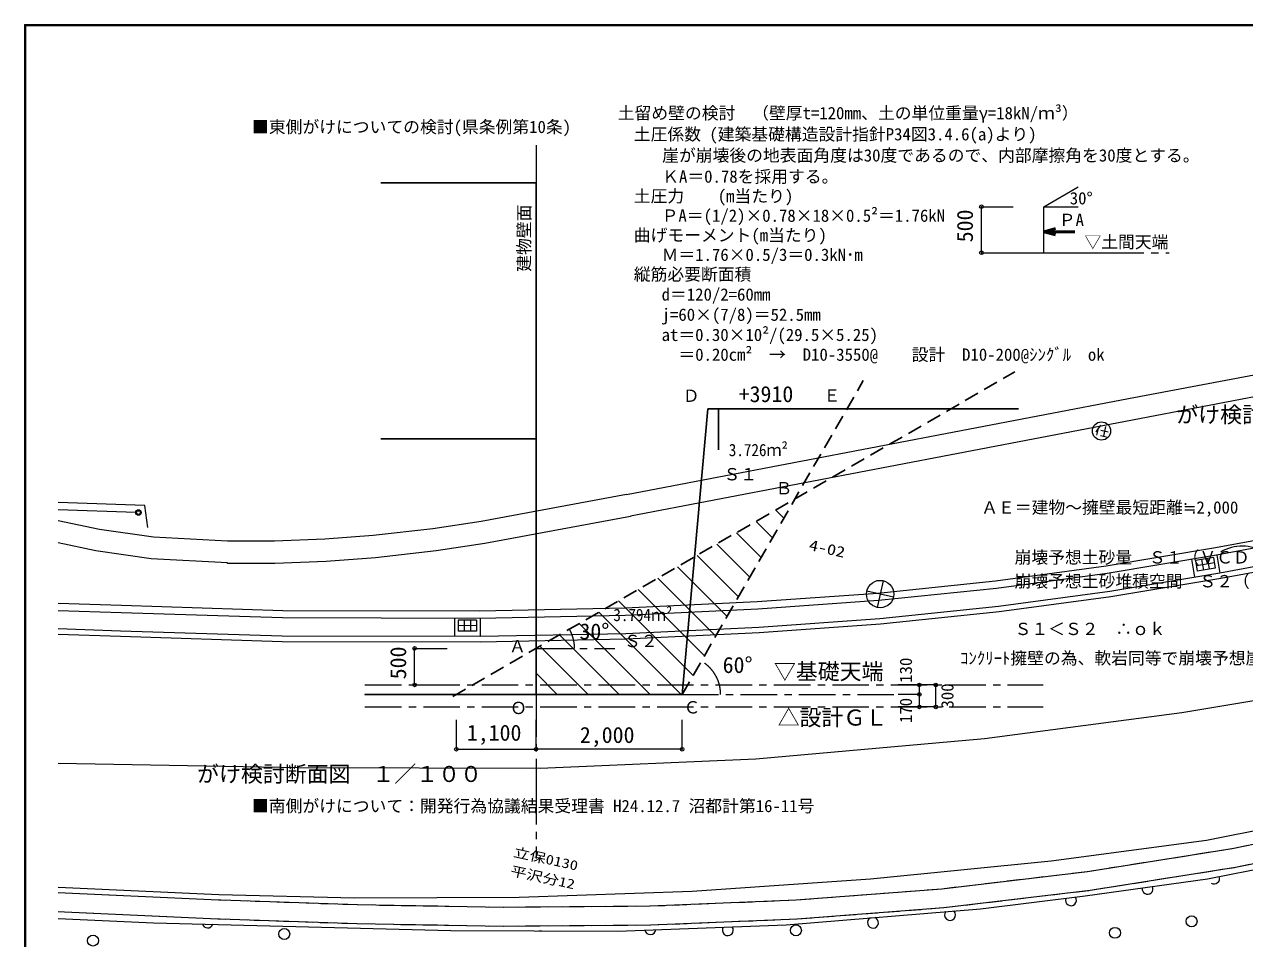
# Model space of a CAD drawing. Units: millimetres, scale not verified, with parts at other scales. Extents: x -56617 to 56645, y -39182 to 40051.
# Drawn here: x -56617 to -23204, y 14132 to 39154 of the extents above; entities that cross this region are included whole.
import ezdxf
from ezdxf.enums import TextEntityAlignment as Align

# ---------------------------------------------------------------- set-up
doc = ezdxf.new("R2010")
doc.units = ezdxf.units.MM
doc.header["$LTSCALE"] = 200
doc.header["$PDMODE"] = 32
doc.header["$PDSIZE"] = 100
for name, pattern in [('CHAIN1', [8, 5, -1, 1, -1]), ('CHAIN2', [12, 9, -1, 1, -1]), ('DASHED2', [3, 2, -1])]:
    doc.linetypes.add(name, pattern=pattern)
for name, color, linetype, lineweight in [('0-2_仕上', 4, 'Continuous', 9), ('0-5_寸法', 4, 'Continuous', 9), ('B-0_通り芯', 7, 'CHAIN1', 18), ('B-1_躯体', 5, 'Continuous', 50), ('B-3_鉄骨', 7, 'Continuous', 18), ('B-5_その他2', 2, 'Continuous', 25), ('B-B_ハッチ3', 6, 'DASHED2', 25), ('B-E_中線', 4, 'Continuous', 9), ('B-F_太線', 3, 'Continuous', 18), ('F-0_F-0ﾚｲﾔ', 7, 'Continuous', 18)]:
    doc.layers.add(name, color=color, linetype=linetype, lineweight=lineweight)
doc.layers.add('5-9_ハッチ1', color=9, linetype='Continuous')
doc.styles.add('ＭＳ ゴシック', font='')
doc.styles.get('ＭＳ ゴシック').set_extended_font_data('MS Gothic')

msp = doc.modelspace()

# ---------------------------------------------------------------- linework, layer by layer
at = {"layer": '0-2_仕上'}
for p, q in [((-33443.7, 15763.1), (-28497.9, 16261.6)), ((-27434, 15454.8), (-23450.5, 16086.9)), ((-23450.5, 16086.9), (-22461.1, 16290.5)), ((-38331.6, 15433), (-33443.7, 15763.1)), ((-31490.9, 15497.9), (-27505.3, 15970)), ((-27570.3, 15298), (-24224.7, 15767.4)), ((-55690.5, 15540), (-55490.1, 15530.7)), ((-55690.5, 15389.8), (-55497, 15380.9)), ((-55497, 15380.9), (-51499.5, 15199.6)), ((-55490.1, 15530.7), (-51291.5, 15340.4)), ((-43071.5, 15266.2), (-38331.6, 15433)), ((-35485, 15189.6), (-31490.9, 15497.9)), ((-31440.3, 14980.3), (-27434, 15454.8)), ((-51499.5, 15199.6), (-47495.5, 15061)), ((-51291.5, 15340.4), (-47577.8, 15247.1)), ((-47577.8, 15247.1), (-43071.5, 15266.2)), ((-47495.5, 15061), (-43490.9, 14994)), ((-39477.7, 15025.5), (-35485, 15189.6)), ((-30439.8, 14946.7), (-27570.3, 15298)), ((-55690.5, 14869.3), (-55520.8, 14861.4)), ((-55520.8, 14861.4), (-51520.2, 14680)), ((-43490.9, 14994), (-39477.7, 15025.5)), ((-35759.6, 14510.1), (-30439.8, 14946.7)), ((-35454.3, 14670.4), (-31440.3, 14980.3)), ((-55690.5, 14682), (-53083.9, 14564.6)), ((-53083.9, 14564.6), (-44936.6, 14351.5)), ((-51520.2, 14680), (-47508.8, 14541.2)), ((-47508.8, 14541.2), (-43493.2, 14474)), ((-43493.2, 14474), (-39464.9, 14505.6)), ((-40373.7, 14339.2), (-35759.6, 14510.1)), ((-39464.9, 14505.6), (-35454.3, 14670.4)), ((-44936.6, 14351.5), (-40373.7, 14339.2))]:
    msp.add_line(p, q, dxfattribs=at)
at = {"layer": '0-2_仕上', "linetype": 'DASHED2'}
for p, q in [((-27434, 15454.8), (-23450.5, 16086.9)), ((-23450.5, 16086.9), (-22461.1, 16290.5)), ((-31490.9, 15497.9), (-27505.3, 15970)), ((-55690.5, 15389.8), (-55497, 15380.9)), ((-55497, 15380.9), (-51499.5, 15199.6)), ((-35485, 15189.6), (-31490.9, 15497.9)), ((-31440.3, 14980.3), (-27434, 15454.8)), ((-51499.5, 15199.6), (-47495.5, 15061)), ((-47495.5, 15061), (-43490.9, 14994)), ((-39477.7, 15025.5), (-35485, 15189.6)), ((-55690.5, 14869.3), (-55520.8, 14861.4)), ((-55520.8, 14861.4), (-51520.2, 14680)), ((-43490.9, 14994), (-39477.7, 15025.5)), ((-51520.2, 14680), (-47508.8, 14541.2)), ((-47508.8, 14541.2), (-43493.2, 14474)), ((-43493.2, 14474), (-39464.9, 14505.6))]:
    msp.add_line(p, q, dxfattribs=at)
msp.add_lwpolyline([(-39464.9, 14505.6), (-35454.3, 14670.4), (-31440.3, 14980.3)], dxfattribs=at)
at = {"layer": '0-2_仕上'}
for centre in [(-24655.3, 14604.6), (-49501.3, 14258.4), (-35490.6, 14357.5), (-26753.1, 14289.4), (-54737.2, 14077.5)]:
    msp.add_circle(centre, 150, dxfattribs=at)
for centre, start, end in [((-24040.3, 15778), 238.99431, 20.7992), ((-25861.8, 15495.9), 171.97401, 24.00007), ((-27959.6, 15180.7), 159.5485, 34.41203), ((-33379.7, 14566.6), 117.36647, 72.0157), ((-31268.7, 14775.6), 141.4898, 47.89236), ((-51599.1, 14573.5), 197.06134, 339.94326), ((-39475.3, 14390.5), 189.02612, 355.21688), ((-37354.2, 14362.1), 145.78915, 38.45386), ((-42487.4, 14490), 255.06528, 284.62497)]:
    msp.add_arc(centre, 150, start, end, dxfattribs=at)
at = {"layer": '5-9_ハッチ1'}
for points in [[(-46853.5, 20813.6), (-42606.7, 20813.6), (-46853.5, 34813.6), (-42606.7, 34813.6)], [(-46853.5, 34813.6), (-42606.7, 34813.6), (-46853.5, 20813.6), (-42606.7, 20813.6)], [(-37903.7, 28633.6), (-34091.8, 28633.6), (-38606.7, 20813.6)]]:
    msp.add_solid(points, dxfattribs=at)
at = {"layer": 'F-0_F-0ﾚｲﾔ'}
for p, q in [((-56616.6, 39153.7), (56644.8, 39153.7)), ((-56616.6, 39153.7), (-56616.6, -39181.9)), ((-56588.3, 39125.4), (-56588.3, -39153.7)), ((-56588.3, 39125.4), (56616.6, 39125.4))]:
    msp.add_line(p, q, dxfattribs=at)

# ---------------------------------------------------------------- texts
at = {"layer": '0-2_仕上', "style": 'ＭＳ ゴシック', "width": 1.25}
msp.add_text('平沢分12', height=263.9, rotation=347.417, dxfattribs=at).set_placement((-43347.5, 15794.6), align=Align.BOTTOM_LEFT)

# ---------------------------------------------------------------- next in the draw order: wipeouts: each hides what was drawn before it
msp.add_wipeout([(-12382, 37924.7), (-56124.2, 37924.7), (-33606, 16670.6), (-12382, 19865.6)])

# ---------------------------------------------------------------- next in the draw order: linework, layer by layer
at = {"layer": '0-2_仕上'}
for p, q in [((-26383.7, 28913.3), (-17525.4, 30595.2)), ((-17416.4, 30005.2), (-26271.4, 28323.9)), ((-27216.2, 28089.8), (-27257.1, 27906.8)), ((-27186.8, 28125.9), (-27245.7, 28053.6)), ((-27152.9, 28182.3), (-27186.8, 28125.9)), ((-27010.6, 28150.6), (-27069.6, 27886.2)), ((-27245.7, 28053.6), (-27279.6, 27997.2)), ((-27150.9, 27904.4), (-26988.2, 27868.1)), ((-27139.5, 28051.3), (-26936.1, 28005.9)), ((-18856.1, 25769.9), (-24003.9, 24826.6)), ((-18818.2, 25573.6), (-23969.4, 24629.6)), ((-18723.2, 25082.6), (-23883.1, 24137)), ((-24003.9, 24826.6), (-26997.9, 24326.7)), ((-18694.7, 24935.4), (-23858.4, 23989.1)), ((-23969.4, 24629.6), (-26968, 24128.9)), ((-24655.9, 24514.9), (-24573.6, 24021.8)), ((-24055.9, 24564.4), (-24549.1, 24482.1)), ((-24549.1, 24482.1), (-24499.6, 24186.2)), ((-24031.2, 24416.5), (-24524.3, 24334.1)), ((-24383.3, 24509.7), (-24333.9, 24213.8)), ((-24219.6, 24537.1), (-24170.2, 24241.2)), ((-24055.9, 24564.4), (-24006.5, 24268.5)), ((-23965.5, 24630.2), (-23883.1, 24137)), ((-26997.9, 24326.7), (-30023.6, 23915.7)), ((-26968, 24128.9), (-29999.8, 23717.1)), ((-23883.1, 24137), (-26893.2, 23634.5)), ((-24006.5, 24268.5), (-24499.6, 24186.2)), ((-30023.6, 23915.7), (-33249.1, 23580.7)), ((-23858.4, 23989.1), (-26870.7, 23486.1)), ((-29999.8, 23717.1), (-33231.7, 23381.4)), ((-26893.2, 23634.5), (-29940.3, 23220.6)), ((-26870.7, 23486.1), (-29921.8, 23071.7)), ((-29940.3, 23220.6), (-33188.2, 22883.2)), ((-29921.8, 23071.7), (-33175.1, 22733.8)), ((-24920.2, 20317.2), (-19683.1, 21200.4)), ((-30322.6, 19607.8), (-24920.2, 20317.2)), ((-24249.3, 16823.1), (-12934.6, 19072.2)), ((-28497.9, 16261.6), (-24249.3, 16823.1)), ((-24224.7, 15767.4), (-18991.9, 16796.1)), ((-23545.3, 16598.4), (-22563.7, 16800.4)), ((-27505.3, 15970), (-23545.3, 16598.4))]:
    msp.add_line(p, q, dxfattribs=at)
at = {"layer": '0-2_仕上', "linetype": 'DASHED2'}
for p, q in [((-23545.3, 16598.4), (-22563.7, 16800.4)), ((-27505.3, 15970), (-23545.3, 16598.4))]:
    msp.add_line(p, q, dxfattribs=at)
at = {"layer": '0-2_仕上'}
msp.add_circle((-27123.7, 28026.4), 250, dxfattribs=at)
at = {"layer": '0-5_寸法'}
msp.add_line((-33103.8, 23928.4), (-33267.2, 23196.4), dxfattribs=at)
at = {"layer": 'B-0_通り芯', "linetype": 'CHAIN2'}
msp.add_line((-27763.5, 32904.6), (-25270.9, 32904.6), dxfattribs=at)
at = {"layer": 'B-1_躯体'}
for q in [(-28382.6, 33564.7), (-27854.8, 33479.8), (-28382.6, 33395)]:
    msp.add_line((-28699.3, 33479.8), q, dxfattribs=at)
at = {"layer": 'B-3_鉄骨'}
for p, q in [((-28699.3, 34164.6), (-27763.5, 34704.9)), ((-29635.2, 32904.6), (-27763.5, 32904.6))]:
    msp.add_line(p, q, dxfattribs=at)
msp.add_lwpolyline([(-28699.3, 32904.6), (-28699.3, 34164.6), (-27763.5, 34164.6)], dxfattribs=at)
at = {"layer": 'B-F_太線'}
for p, q in [((-30411.3, 32904.6), (-30411.3, 34164.6)), ((-30411.3, 34164.6), (-29543.9, 34164.6)), ((-30411.3, 32904.6), (-29543.9, 32904.6)), ((-32110.7, 21073.6), (-32688.7, 21073.6)), ((-31659.6, 21073.6), (-32688.7, 21073.6)), ((-32110.7, 20813.6), (-32110.7, 21073.6)), ((-31659.6, 20473.6), (-31659.6, 21073.6)), ((-32110.7, 20813.6), (-32688.7, 20813.6)), ((-32110.7, 20473.6), (-32110.7, 20813.6)), ((-32110.7, 20473.6), (-32688.7, 20473.6)), ((-31659.6, 20473.6), (-32688.7, 20473.6))]:
    msp.add_line(p, q, dxfattribs=at)
at = {"layer": 'B-F_太線', "color": 4, "lineweight": 9}
msp.add_arc((-23270.5, 23736.2), 1138.8, 57.56644, 121.13144, dxfattribs=at)
at = {"layer": 'B-F_太線'}
for p in [(-30411.3, 34164.6), (-30411.3, 32904.6), (-32110.7, 21073.6), (-31659.6, 21073.6), (-32110.7, 20813.6), (-32110.7, 20473.6), (-31659.6, 20473.6)]:
    msp.add_point(p, dxfattribs=at)

# ---------------------------------------------------------------- next in the draw order: texts
at = {"layer": 'B-F_太線', "color": 4, "style": 'ＭＳ ゴシック'}
for s, p in [('30°', (-27991.8, 34126.3)), ('ＰA', (-28293.1, 33532.9)), ('▽土間天端', (-27590, 32930.3)), ('ＡＥ＝建物～擁壁最短距離≒2,000', (-30415.9, 25663.1)), ('崩壊予想土砂量\u3000Ｓ１（ＶＣＤＥ）＝３．７２６㎡', (-29503.2, 24296.9)), ('崩壊予想土砂堆積空間\u3000Ｓ２（ＶＯＡＢＣ）＝３．７９４㎡', (-29503.2, 23644.2)), ('Ｓ１＜Ｓ２\u3000∴ｏｋ', (-29503.2, 22338.8)), ('ｺﾝｸﾘｰﾄ擁壁の為、軟岩同等で崩壊予想崖面の勾配は60°と考えます。', (-30997, 21538.5))]:
    msp.add_text(s, height=337.2, dxfattribs=at).set_placement(p, align=Align.BOTTOM_LEFT)
at = {"layer": 'B-F_太線', "color": 7, "style": 'ＭＳ ゴシック'}
msp.add_text('500', height=439.9, rotation=90, dxfattribs=at).set_placement((-30511.3, 33189.6), align=Align.BOTTOM_LEFT)
msp.add_text('がけ検討平面図\u3000１／１００', height=439.9, dxfattribs=at).set_placement((-25075.2, 28120.9), align=Align.BOTTOM_LEFT)
at = {"layer": 'B-F_太線', "color": 4, "style": 'ＭＳ ゴシック'}
for s, p in [('130', (-32210.7, 21133)), ('300', (-31074.4, 20428.6)), ('170', (-32210.7, 20031.1))]:
    msp.add_text(s, height=337.2, rotation=90, dxfattribs=at).set_placement(p, align=Align.BOTTOM_LEFT)

# ---------------------------------------------------------------- next in the draw order: wipeouts: each hides what was drawn before it
msp.add_wipeout([(-56124.2, 37924.7), (-56124.2, 16670.6), (-33606, 16670.6), (-33606, 16670.6)])

# ---------------------------------------------------------------- next in the draw order: linework, layer by layer
at = {"layer": '0-2_仕上'}
for p, q in [((-40127.1, 26287.1), (-26383.7, 28913.3)), ((-26271.4, 28323.9), (-40018.9, 25697)), ((-53320.8, 25988.6), (-55690.5, 26064.4)), ((-44111.6, 25561.3), (-40127.9, 26291.6)), ((-40127.9, 26291.6), (-40127.1, 26287.1)), ((-53569.6, 25796.4), (-55690.5, 25864.3)), ((-53233.5, 25388.1), (-53320.8, 25988.6)), ((-55690.5, 25573.4), (-54559.2, 25334.3)), ((-45428.4, 25358.2), (-44111.6, 25561.3)), ((-40016.1, 25681.7), (-44008.4, 24949.9)), ((-40018.9, 25697), (-40016.1, 25681.7)), ((-54559.2, 25334.3), (-53083.7, 25128.3)), ((-53083.7, 25128.3), (-51055.9, 25014.2)), ((-49771.2, 25019), (-48390.3, 25072.4)), ((-48390.3, 25072.4), (-47062.9, 25171.5)), ((-47062.9, 25171.5), (-45428.4, 25358.2)), ((-54662.9, 24743), (-55690.5, 24960.1)), ((-53142.1, 24530.6), (-54662.9, 24743)), ((-51055.9, 25014.4), (-49771.2, 25019)), ((-51055.9, 25014.2), (-51055.9, 25014.4)), ((-45345.9, 24743.6), (-47004.6, 24554.1)), ((-44008.4, 24949.9), (-45345.9, 24743.6)), ((-51053.7, 24413.1), (-53142.1, 24530.6)), ((-51053.7, 24394.4), (-51053.7, 24413.1)), ((-49758.1, 24399), (-51053.7, 24394.4)), ((-48355.3, 24453.3), (-49758.1, 24399)), ((-47004.6, 24554.1), (-48355.3, 24453.3)), ((-33249.1, 23580.7), (-36547.3, 23346.9)), ((-53958.1, 23248.4), (-55690.5, 23306.5)), ((-53964.7, 23048.5), (-55690.5, 23106.4)), ((-49543.7, 23107.3), (-53958.1, 23248.4)), ((-44145.9, 23096.2), (-49543.7, 23107.3)), ((-40168.2, 23172.5), (-44145.9, 23096.2)), ((-36547.3, 23346.9), (-40168.2, 23172.5)), ((-36535.4, 23147.3), (-40161.5, 22972.5)), ((-33231.7, 23381.4), (-36535.4, 23147.3)), ((-49547.1, 22907.3), (-53964.7, 23048.5)), ((-44144.2, 22896.2), (-49547.1, 22907.3)), ((-44838.9, 22897.6), (-44839.9, 22397.6)), ((-44739, 22847.4), (-44739.6, 22547.4)), ((-44239, 22846.4), (-44739, 22847.4)), ((-44571, 22847.1), (-44571.6, 22547.1)), ((-44405, 22846.7), (-44405.6, 22546.7)), ((-44239, 22846.4), (-44239.6, 22546.4)), ((-40161.5, 22972.5), (-44144.2, 22896.2)), ((-44138.9, 22896.2), (-44139.9, 22396.2)), ((-33188.2, 22883.2), (-36505.7, 22648.1)), ((-33175.1, 22733.8), (-36496.8, 22498.4)), ((-53981, 22548.8), (-55690.5, 22606.1)), ((-53985.9, 22398.9), (-55690.5, 22456)), ((-49558.1, 22257.3), (-53985.9, 22398.9)), ((-49555.6, 22407.3), (-53981, 22548.8)), ((-44139.9, 22396.2), (-49555.6, 22407.3)), ((-44239.6, 22546.4), (-44739.6, 22547.4)), ((-44239.3, 22696.4), (-44739.3, 22697.4)), ((-40144.6, 22472.8), (-44139.9, 22396.2)), ((-36505.7, 22648.1), (-40144.6, 22472.8)), ((-36496.8, 22498.4), (-40139.6, 22322.8)), ((-44138.6, 22246.2), (-49558.1, 22257.3)), ((-40139.6, 22322.8), (-44138.6, 22246.2)), ((-36588.2, 19055.8), (-30322.6, 19607.8)), ((-42490.7, 18798.9), (-36588.2, 19055.8)), ((-55690.5, 18930.5), (-49113.1, 18812.5)), ((-49113.1, 18812.5), (-42490.7, 18798.9))]:
    msp.add_line(p, q, dxfattribs=at)
for radius in [75, 60, 50]:
    msp.add_circle((-53494.6, 25794), radius, dxfattribs=at)
at = {"layer": '0-5_寸法'}
msp.add_line((-32819.5, 23480.7), (-33551.5, 23644.1), dxfattribs=at)
msp.add_circle((-33185.5, 23562.4), 375, dxfattribs=at)
at = {"layer": 'B-0_通り芯', "linetype": 'CHAIN2'}
msp.add_line((-42606.7, 35850.1), (-42606.7, 16321.4), dxfattribs=at)
at = {"layer": 'B-0_通り芯'}
for p, q in [((-42606.7, 22073.6), (-40446.1, 22073.6)), ((-47292.5, 21073.6), (-28723.6, 21073.6)), ((-38606.7, 20813.6), (-32688.7, 20813.6)), ((-47292.5, 20473.6), (-28723.6, 20473.6))]:
    msp.add_line(p, q, dxfattribs=at)
msp.add_arc((-42606.7, 22073.6), 1054.5, 0, 30, dxfattribs=at)
at = {"layer": 'B-5_その他2'}
for p, q in [((-42606.7, 34813.6), (-42606.7, 20813.6)), ((-37903.7, 28633.6), (-38606.7, 20813.6)), ((-37612.7, 28633.6), (-37903.7, 28633.6)), ((-46853.5, 27813.6), (-42606.7, 27813.6))]:
    msp.add_line(p, q, dxfattribs=at)
for points in [[(-42606.7, 20813.6), (-42606.7, 34813.6), (-46853.5, 34813.6)], [(-37612.7, 27510.9), (-37612.7, 28633.6), (-29399.5, 28633.6)], [(-38606.7, 20813.6), (-47292.5, 20813.6), (-38632.7, 20813.6)]]:
    msp.add_lwpolyline(points, dxfattribs=at)
at = {"layer": 'B-B_ハッチ3'}
for p, q in [((-44881.1, 20760.5), (-29494.6, 29643.9)), ((-38606.7, 20813.6), (-33647.5, 29403.1))]:
    msp.add_line(p, q, dxfattribs=at)
at = {"layer": 'B-E_中線'}
for p, q in [((-36044.6, 25862.3), (-35821, 25638.6)), ((-36582.5, 25551.7), (-36131.5, 25100.7)), ((-37120.5, 25241.1), (-36442.1, 24562.7)), ((-37658.4, 24930.5), (-36752.7, 24024.8)), ((-38196.4, 24619.9), (-37063.3, 23486.8)), ((-38734.3, 24309.3), (-37373.9, 22948.9)), ((-39272.3, 23998.8), (-37684.5, 22411)), ((-39810.2, 23688.2), (-37995, 21873)), ((-40886.1, 23067), (-38632.7, 20813.6)), ((-40348.2, 23377.6), (-38305.6, 21335.1)), ((-41424, 22756.4), (-39481.3, 20813.6)), ((-41962, 22445.8), (-40329.8, 20813.6)), ((-42499.9, 22135.3), (-41178.3, 20813.6)), ((-42606.7, 21393.5), (-42026.8, 20813.6))]:
    msp.add_line(p, q, dxfattribs=at)
at = {"layer": 'B-F_太線'}
for p, q in [((-45930.8, 21073.6), (-45930.8, 22073.6)), ((-45930.8, 22073.6), (-45039.1, 22073.6)), ((-45930.8, 21073.6), (-45039.1, 21073.6)), ((-44789.1, 19313.9), (-44789.1, 20115.9)), ((-42606.7, 19313.9), (-42606.7, 20115.9)), ((-42606.7, 19313.9), (-42606.7, 20115.9)), ((-38606.7, 19313.9), (-38606.7, 20115.9)), ((-44789.1, 19313.9), (-42606.7, 19313.9)), ((-38606.7, 19313.9), (-42606.7, 19313.9))]:
    msp.add_line(p, q, dxfattribs=at)
at = {"layer": 'B-F_太線', "color": 7, "linetype": 'CHAIN1'}
msp.add_arc((-38606.7, 20813.6), 1054.5, 0, 60, dxfattribs=at)
at = {"layer": 'B-F_太線'}
for p in [(-45930.8, 22073.6), (-45930.8, 21073.6), (-44789.1, 19313.9), (-42606.7, 19313.9), (-38606.7, 19313.9)]:
    msp.add_point(p, dxfattribs=at)

# ---------------------------------------------------------------- next in the draw order: texts
at = {"layer": '0-2_仕上', "style": 'ＭＳ ゴシック', "width": 1.25}
msp.add_text('立保0130', height=263.9, rotation=347.417, dxfattribs=at).set_placement((-43261.4, 16304.8), align=Align.BOTTOM_LEFT)
at = {"layer": '0-5_寸法', "color": 7, "style": 'ＭＳ ゴシック', "width": 1.25}
msp.add_text('4-02', height=293.3, rotation=347.417, dxfattribs=at).set_placement((-35172.1, 24685.8), align=Align.BOTTOM_LEFT)
at = {"layer": 'B-F_太線', "color": 4, "style": 'ＭＳ ゴシック'}
for s, p in [('土留め壁の検討\u3000（壁厚t=120mm、土の単位重量γ=18kN/ｍ³）', (-40368.7, 36457.7)), ('■東側がけについての検討(県条例第10条)', (-50384, 36079.3)), ('土圧係数 (建築基礎構造設計指針P34図3.4.6(a)より)', (-39929.8, 35878.7)), ('崖が崩壊後の地表面角度は30度であるので、内部摩擦角を30度とする。', (-39152.2, 35299.6)), ('ＫA＝0.78を採用する。', (-39152.2, 34720.6)), ('土圧力\u3000\u3000(m当たり)', (-39929.8, 34185.4)), ('ＰA＝(1/2)×0.78×18×0.5²＝1.76kN', (-39168.1, 33650.2)), ('曲げモーメント(m当たり)', (-39929.8, 33115)), ('Ｍ＝1.76×0.5/3＝0.3kN･m', (-39168.1, 32579.8)), ('縦筋必要断面積', (-39929.8, 32044.7)), ('d＝120/2=60mm', (-39168.1, 31492.1)), ('j=60×(7/8)＝52.5mm', (-39168.1, 30939.5)), ('at＝0.30×10²/(29.5×5.25)', (-39168.1, 30387)), ('\u3000＝0.20cm²\u3000→\u3000D10-3550@\u3000\u3000設計\u3000D10-200@ｼﾝｸﾞﾙ\u3000ok', (-39168.1, 29846.2)), ('Ｄ', (-38588.5, 28721.5)), ('Ｅ', (-34733.8, 28728.9)), ('Ｓ１', (-37473.8, 26572.9)), ('Ｂ', (-36047.7, 26189.6)), ('Ｓ２', (-40197.4, 22008.7)), ('Ａ', (-43345, 21868.7)), ('Ｏ', (-43316.3, 20175.1)), ('Ｃ', (-38566.7, 20192.1)), ('■南側がけについて：開発行為協議結果受理書 H24.12.7 沼都計第16-11号', (-50384, 17491.4))]:
    msp.add_text(s, height=337.2, dxfattribs=at).set_placement(p, align=Align.BOTTOM_LEFT)
msp.add_text('建物壁面', height=337.2, rotation=90, dxfattribs=at).set_placement((-42666.1, 32383.1), align=Align.BOTTOM_LEFT)
at = {"layer": 'B-F_太線', "color": 7, "style": 'ＭＳ ゴシック'}
for s, p in [('+3910', (-37058.4, 28683.8)), ('30°', (-41418, 22187.4)), ('60°', (-37496.8, 21269.4)), ('▽基礎天端', (-36092.5, 21091.3)), ('△設計ＧＬ', (-35989.1, 19829.4)), ('1,100', (-44502.9, 19413.9)), ('2,000', (-41406.7, 19353.9)), ('がけ検討断面図\u3000１／１００', (-51888, 18285.5))]:
    msp.add_text(s, height=439.9, dxfattribs=at).set_placement(p, align=Align.BOTTOM_LEFT)
at = {"layer": 'B-F_太線', "color": 4, "style": 'ＭＳ ゴシック', "width": 0.9}
for s, p in [('3.726ｍ²', (-37328.8, 27235.3)), ('3.794ｍ²', (-40489.8, 22720.5))]:
    msp.add_text(s, height=337.2, dxfattribs=at).set_placement(p, align=Align.BOTTOM_LEFT)
at = {"layer": 'B-F_太線', "color": 7, "style": 'ＭＳ ゴシック'}
msp.add_text('500', height=439.9, rotation=90, dxfattribs=at).set_placement((-46030.8, 21228.6), align=Align.BOTTOM_LEFT)

doc.saveas('drawing.dxf')
